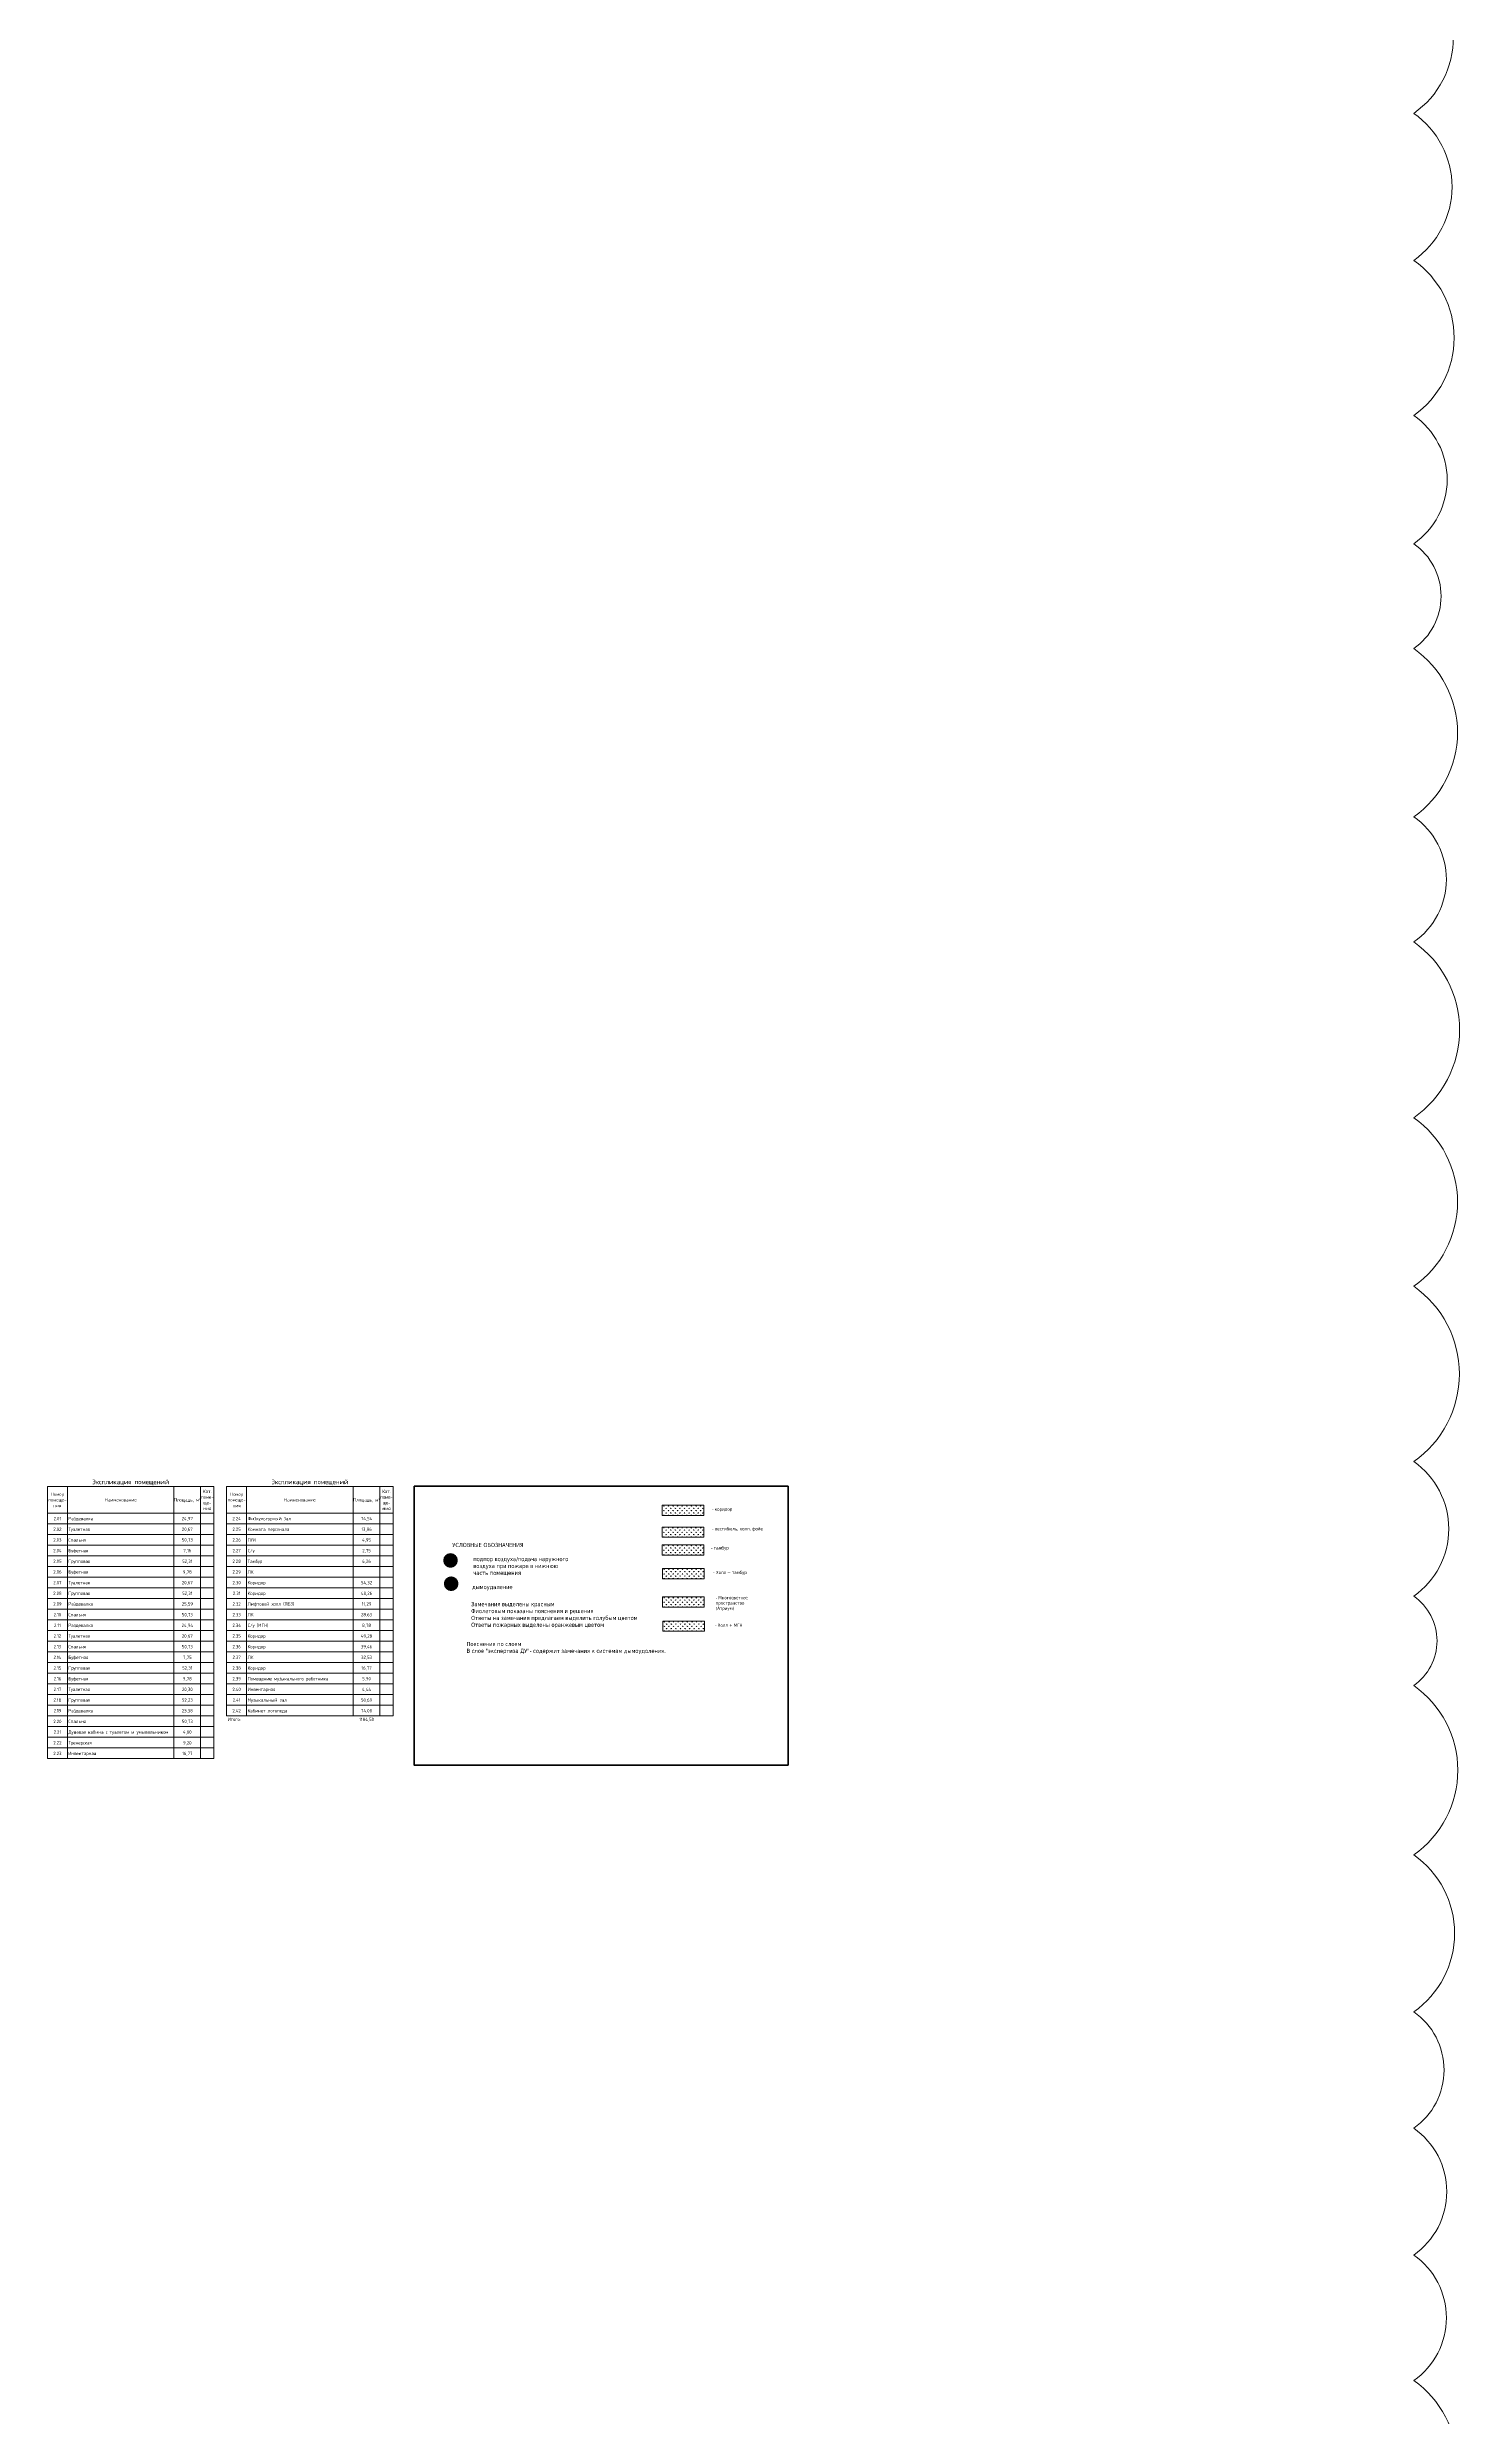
# Model space of a CAD drawing. Header units: millimetres. Extents: x -584918 to 2941280, y 3000189 to 4229862.
# Drawn here: x 307720 to 413709, y 3804576 to 3982499 of the extents above; entities that cross this region are included whole.
import ezdxf

# ---------------------------------------------------------------- set-up
doc = ezdxf.new("R2010")
doc.units = ezdxf.units.MM
for name, color, linetype, lineweight in [('Графика', 7, 'Continuous', 0), ('Линии', 7, 'Continuous', 0), ('экспертиза ДУ', 1, 'Continuous', 0), ('экспертиза условные обозначения', 1, 'Continuous', 0)]:
    doc.layers.add(name, color=color, linetype=linetype, lineweight=lineweight)
doc.styles.add('GOST Common_11', font='', dxfattribs={"width": 0.9, "height": 3.5})
doc.styles.add('GOST Common_8', font='', dxfattribs={"width": 0.9, "height": 2.5})
doc.styles.get("Standard").update_dxf_attribs({"font": 'arial.ttf'})
doc.styles.add('ЭКСПЕРТИЗА', font='tahoma.ttf')
doc.styles.get('GOST Common_11').set_extended_font_data('GOST Common')
doc.styles.get('GOST Common_8').set_extended_font_data('GOST Common')

msp = doc.modelspace()

# ---------------------------------------------------------------- hatches: boundary and pattern name
at = {"layer": 'экспертиза ДУ', "lineweight": 0}
h = msp.add_hatch(color=5, dxfattribs=at)
edge = h.paths.add_edge_path()
edge.add_arc((337973.438, 3868871.278), 550.23, 0, 360)
h = msp.add_hatch(color=30, dxfattribs=at)
edge = h.paths.add_edge_path()
edge.add_arc((338024.486, 3867124.56), 550.23, 0, 360)
at = {"layer": 'экспертиза условные обозначения', "lineweight": 0}
h = msp.add_hatch(dxfattribs=at)
h.set_pattern_fill('GRASS', color=3, scale=9.6, style=0)
h.set_pattern_definition([(90, (472784.03, 3895523.29), (-172.42092, 172.42092), [45.72, -299.12184]), (45, (472784.03, 3895523.29), (-172.4209, 172.4209), [45.72, -198.12]), (135, (472784.03, 3895523.29), (-172.4209, -172.4209), [45.72, -198.12])])
h.paths.add_polyline_path([(353858.988, 3873012.272), (356990.321, 3873012.272), (356990.321, 3872246.217), (353858.988, 3872246.217)])
h = msp.add_hatch(dxfattribs=at)
h.set_pattern_fill('GRASS', color=6, scale=9.6, style=0)
h.set_pattern_definition([(90, (472784.03, 3893893.52), (-172.42092, 172.42092), [45.72, -299.12184]), (45, (472784.03, 3893893.52), (-172.4209, 172.4209), [45.72, -198.12]), (135, (472784.03, 3893893.52), (-172.4209, -172.4209), [45.72, -198.12])])
h.paths.add_polyline_path([(353858.988, 3871382.505), (356990.321, 3871382.505), (356990.321, 3870616.45), (353858.988, 3870616.45)])
h = msp.add_hatch(dxfattribs=at)
h.set_pattern_fill('GRASS', color=4, scale=9.6, style=0)
h.set_pattern_definition([(90, (472784.03, 3892552.33), (-172.42092, 172.42092), [45.72, -299.12184]), (45, (472784.03, 3892552.33), (-172.4209, 172.4209), [45.72, -198.12]), (135, (472784.03, 3892552.33), (-172.4209, -172.4209), [45.72, -198.12])])
h.paths.add_polyline_path([(353858.988, 3870041.312), (356990.321, 3870041.312), (356990.321, 3869275.257), (353858.988, 3869275.257)])
at = {"layer": 'экспертиза условные обозначения', "lineweight": 0, "true_color": 0x636466}
h = msp.add_hatch(dxfattribs=at)
h.set_pattern_fill('GRASS', color=251, scale=9.6, style=0)
h.set_pattern_definition([(90, (472804.2, 3890777.84), (-172.42092, 172.42092), [45.72, -299.12184]), (45, (472804.2, 3890777.84), (-172.4209, 172.4209), [45.72, -198.12]), (135, (472804.2, 3890777.84), (-172.4209, -172.4209), [45.72, -198.12])])
h.paths.add_polyline_path([(353879.161, 3868266.825), (357010.494, 3868266.825), (357010.494, 3867500.771), (353879.161, 3867500.771)])
at = {"layer": 'экспертиза условные обозначения', "lineweight": 0}
h = msp.add_hatch(dxfattribs=at)
h.set_pattern_fill('GRASS', color=2, scale=9.6, style=0)
h.set_pattern_definition([(90, (472804.2, 3888638.59), (-172.42092, 172.42092), [45.72, -299.12184]), (45, (472804.2, 3888638.59), (-172.4209, 172.4209), [45.72, -198.12]), (135, (472804.2, 3888638.59), (-172.4209, -172.4209), [45.72, -198.12])])
h.paths.add_polyline_path([(353879.161, 3866127.572), (357010.494, 3866127.572), (357010.494, 3865361.517), (353879.161, 3865361.517)])
h = msp.add_hatch(dxfattribs=at)
h.set_pattern_fill('GRASS', color=5, scale=9.6, style=0)
h.set_pattern_definition([(90, (472822.51, 3886833.34), (-172.42092, 172.42092), [45.72, -299.12184]), (45, (472822.5, 3886833.34), (-172.4209, 172.4209), [45.72, -198.12]), (135, (472822.5, 3886833.34), (-172.4209, -172.4209), [45.72, -198.12])])
h.paths.add_polyline_path([(353897.466, 3864322.32), (357028.799, 3864322.32), (357028.799, 3863556.266), (353897.466, 3863556.266)])

# ---------------------------------------------------------------- linework, layer by layer
at = {"layer": 'Линии'}
for p, q in [((307719.701, 3874436.476), (307719.701, 3872431.874)), ((307719.701, 3874436.476), (320220.105, 3874436.476)), ((309219.701, 3874436.476), (309219.701, 3872431.874)), ((317219.701, 3874436.476), (317219.701, 3872431.874)), ((319219.701, 3874436.476), (319219.701, 3872431.874)), ((320219.701, 3874436.476), (320219.701, 3872431.874)), ((321172.605, 3874436.476), (321172.605, 3872431.874)), ((321172.605, 3874436.476), (333673.008, 3874436.476)), ((322672.605, 3874436.476), (322672.605, 3872431.874)), ((330672.605, 3874436.476), (330672.605, 3872431.874)), ((332672.605, 3874436.476), (332672.605, 3872431.874)), ((333672.605, 3874436.476), (333672.605, 3872431.874)), ((309219.701, 3872431.874), (307719.701, 3872431.874)), ((307719.701, 3872431.874), (307719.701, 3871630.033)), ((309219.701, 3871630.033), (307719.701, 3871630.033)), ((307719.701, 3871630.033), (307719.701, 3870828.193)), ((317219.701, 3872431.874), (309219.701, 3872431.874)), ((309219.701, 3872431.874), (309219.701, 3871630.033)), ((317219.701, 3871630.033), (309219.701, 3871630.033)), ((309219.701, 3871630.033), (309219.701, 3870828.193)), ((319219.701, 3872431.874), (317219.701, 3872431.874)), ((317219.701, 3872431.874), (317219.701, 3871630.033)), ((319219.701, 3871630.033), (317219.701, 3871630.033)), ((317219.701, 3871630.033), (317219.701, 3870828.193)), ((320219.701, 3872431.874), (319219.701, 3872431.874)), ((319219.701, 3872431.874), (319219.701, 3871630.033)), ((320219.701, 3871630.033), (319219.701, 3871630.033)), ((319219.701, 3871630.033), (319219.701, 3870828.193)), ((320219.701, 3872431.874), (320219.701, 3871630.033)), ((320219.701, 3871630.033), (320219.701, 3870828.193)), ((322672.605, 3872431.874), (321172.605, 3872431.874)), ((321172.605, 3872431.874), (321172.605, 3871630.033)), ((322672.605, 3871630.033), (321172.605, 3871630.033)), ((321172.605, 3871630.033), (321172.605, 3870828.193)), ((330672.605, 3872431.874), (322672.605, 3872431.874)), ((322672.605, 3872431.874), (322672.605, 3871630.033)), ((330672.605, 3871630.033), (322672.605, 3871630.033)), ((322672.605, 3871630.033), (322672.605, 3870828.193)), ((332672.605, 3872431.874), (330672.605, 3872431.874)), ((330672.605, 3872431.874), (330672.605, 3871630.033)), ((332672.605, 3871630.033), (330672.605, 3871630.033)), ((330672.605, 3871630.033), (330672.605, 3870828.193)), ((333672.605, 3872431.874), (332672.605, 3872431.874)), ((332672.605, 3872431.874), (332672.605, 3871630.033)), ((333672.605, 3871630.033), (332672.605, 3871630.033)), ((332672.605, 3871630.033), (332672.605, 3870828.193)), ((333672.605, 3872431.874), (333672.605, 3871630.033)), ((333672.605, 3871630.033), (333672.605, 3870828.193)), ((309219.701, 3870828.193), (307719.701, 3870828.193)), ((307719.701, 3870828.193), (307719.701, 3870026.352)), ((309219.701, 3870026.352), (307719.701, 3870026.352)), ((307719.701, 3870026.352), (307719.701, 3869224.511)), ((317219.701, 3870828.193), (309219.701, 3870828.193)), ((309219.701, 3870828.193), (309219.701, 3870026.352)), ((317219.701, 3870026.352), (309219.701, 3870026.352)), ((309219.701, 3870026.352), (309219.701, 3869224.511)), ((319219.701, 3870828.193), (317219.701, 3870828.193)), ((317219.701, 3870828.193), (317219.701, 3870026.352)), ((319219.701, 3870026.352), (317219.701, 3870026.352)), ((317219.701, 3870026.352), (317219.701, 3869224.511)), ((320219.701, 3870828.193), (319219.701, 3870828.193)), ((319219.701, 3870828.193), (319219.701, 3870026.352)), ((320219.701, 3870026.352), (319219.701, 3870026.352)), ((319219.701, 3870026.352), (319219.701, 3869224.511)), ((320219.701, 3870828.193), (320219.701, 3870026.352)), ((320219.701, 3870026.352), (320219.701, 3869224.511)), ((322672.605, 3870828.193), (321172.605, 3870828.193)), ((321172.605, 3870828.193), (321172.605, 3870026.352)), ((322672.605, 3870026.352), (321172.605, 3870026.352)), ((321172.605, 3870026.352), (321172.605, 3869224.511)), ((330672.605, 3870828.193), (322672.605, 3870828.193)), ((322672.605, 3870828.193), (322672.605, 3870026.352)), ((330672.605, 3870026.352), (322672.605, 3870026.352)), ((322672.605, 3870026.352), (322672.605, 3869224.511)), ((332672.605, 3870828.193), (330672.605, 3870828.193)), ((330672.605, 3870828.193), (330672.605, 3870026.352)), ((332672.605, 3870026.352), (330672.605, 3870026.352)), ((330672.605, 3870026.352), (330672.605, 3869224.511)), ((333672.605, 3870828.193), (332672.605, 3870828.193)), ((332672.605, 3870828.193), (332672.605, 3870026.352)), ((333672.605, 3870026.352), (332672.605, 3870026.352)), ((332672.605, 3870026.352), (332672.605, 3869224.511)), ((333672.605, 3870828.193), (333672.605, 3870026.352)), ((333672.605, 3870026.352), (333672.605, 3869224.511)), ((309219.701, 3869224.511), (307719.701, 3869224.511)), ((307719.701, 3869224.511), (307719.701, 3868422.671)), ((309219.701, 3868422.671), (307719.701, 3868422.671)), ((307719.701, 3868422.671), (307719.701, 3867620.83)), ((317219.701, 3869224.511), (309219.701, 3869224.511)), ((309219.701, 3869224.511), (309219.701, 3868422.671)), ((317219.701, 3868422.671), (309219.701, 3868422.671)), ((309219.701, 3868422.671), (309219.701, 3867620.83)), ((319219.701, 3869224.511), (317219.701, 3869224.511)), ((317219.701, 3869224.511), (317219.701, 3868422.671)), ((319219.701, 3868422.671), (317219.701, 3868422.671)), ((317219.701, 3868422.671), (317219.701, 3867620.83)), ((320219.701, 3869224.511), (319219.701, 3869224.511)), ((319219.701, 3869224.511), (319219.701, 3868422.671)), ((320219.701, 3868422.671), (319219.701, 3868422.671)), ((319219.701, 3868422.671), (319219.701, 3867620.83)), ((320219.701, 3869224.511), (320219.701, 3868422.671)), ((320219.701, 3868422.671), (320219.701, 3867620.83)), ((322672.605, 3869224.511), (321172.605, 3869224.511)), ((321172.605, 3869224.511), (321172.605, 3868422.671)), ((322672.605, 3868422.671), (321172.605, 3868422.671)), ((321172.605, 3868422.671), (321172.605, 3867620.83)), ((330672.605, 3869224.511), (322672.605, 3869224.511)), ((322672.605, 3869224.511), (322672.605, 3868422.671)), ((330672.605, 3868422.671), (322672.605, 3868422.671)), ((322672.605, 3868422.671), (322672.605, 3867620.83)), ((332672.605, 3869224.511), (330672.605, 3869224.511)), ((330672.605, 3869224.511), (330672.605, 3868422.671)), ((332672.605, 3868422.671), (330672.605, 3868422.671)), ((330672.605, 3868422.671), (330672.605, 3867620.83)), ((333672.605, 3869224.511), (332672.605, 3869224.511)), ((332672.605, 3869224.511), (332672.605, 3868422.671)), ((333672.605, 3868422.671), (332672.605, 3868422.671)), ((332672.605, 3868422.671), (332672.605, 3867620.83)), ((333672.605, 3869224.511), (333672.605, 3868422.671)), ((333672.605, 3868422.671), (333672.605, 3867620.83)), ((309219.701, 3867620.83), (307719.701, 3867620.83)), ((307719.701, 3867620.83), (307719.701, 3866818.989)), ((309219.701, 3866818.989), (307719.701, 3866818.989)), ((307719.701, 3866818.989), (307719.701, 3866017.149)), ((317219.701, 3867620.83), (309219.701, 3867620.83)), ((309219.701, 3867620.83), (309219.701, 3866818.989)), ((317219.701, 3866818.989), (309219.701, 3866818.989)), ((309219.701, 3866818.989), (309219.701, 3866017.149)), ((319219.701, 3867620.83), (317219.701, 3867620.83)), ((317219.701, 3867620.83), (317219.701, 3866818.989)), ((319219.701, 3866818.989), (317219.701, 3866818.989)), ((317219.701, 3866818.989), (317219.701, 3866017.149)), ((320219.701, 3867620.83), (319219.701, 3867620.83)), ((319219.701, 3867620.83), (319219.701, 3866818.989)), ((320219.701, 3866818.989), (319219.701, 3866818.989)), ((319219.701, 3866818.989), (319219.701, 3866017.149)), ((320219.701, 3867620.83), (320219.701, 3866818.989)), ((320219.701, 3866818.989), (320219.701, 3866017.149)), ((322672.605, 3867620.83), (321172.605, 3867620.83)), ((321172.605, 3867620.83), (321172.605, 3866818.989)), ((322672.605, 3866818.989), (321172.605, 3866818.989)), ((321172.605, 3866818.989), (321172.605, 3866017.149)), ((330672.605, 3867620.83), (322672.605, 3867620.83)), ((322672.605, 3867620.83), (322672.605, 3866818.989)), ((330672.605, 3866818.989), (322672.605, 3866818.989)), ((322672.605, 3866818.989), (322672.605, 3866017.149)), ((332672.605, 3867620.83), (330672.605, 3867620.83)), ((330672.605, 3867620.83), (330672.605, 3866818.989)), ((332672.605, 3866818.989), (330672.605, 3866818.989)), ((330672.605, 3866818.989), (330672.605, 3866017.149)), ((333672.605, 3867620.83), (332672.605, 3867620.83)), ((332672.605, 3867620.83), (332672.605, 3866818.989)), ((333672.605, 3866818.989), (332672.605, 3866818.989)), ((332672.605, 3866818.989), (332672.605, 3866017.149)), ((333672.605, 3867620.83), (333672.605, 3866818.989)), ((333672.605, 3866818.989), (333672.605, 3866017.149)), ((309219.701, 3866017.149), (307719.701, 3866017.149)), ((307719.701, 3866017.149), (307719.701, 3865215.308)), ((309219.701, 3865215.308), (307719.701, 3865215.308)), ((307719.701, 3865215.308), (307719.701, 3864413.467)), ((317219.701, 3866017.149), (309219.701, 3866017.149)), ((309219.701, 3866017.149), (309219.701, 3865215.308)), ((317219.701, 3865215.308), (309219.701, 3865215.308)), ((309219.701, 3865215.308), (309219.701, 3864413.467)), ((319219.701, 3866017.149), (317219.701, 3866017.149)), ((317219.701, 3866017.149), (317219.701, 3865215.308)), ((319219.701, 3865215.308), (317219.701, 3865215.308)), ((317219.701, 3865215.308), (317219.701, 3864413.467)), ((320219.701, 3866017.149), (319219.701, 3866017.149)), ((319219.701, 3866017.149), (319219.701, 3865215.308)), ((320219.701, 3865215.308), (319219.701, 3865215.308)), ((319219.701, 3865215.308), (319219.701, 3864413.467)), ((320219.701, 3866017.149), (320219.701, 3865215.308)), ((320219.701, 3865215.308), (320219.701, 3864413.467)), ((322672.605, 3866017.149), (321172.605, 3866017.149)), ((321172.605, 3866017.149), (321172.605, 3865215.308)), ((322672.605, 3865215.308), (321172.605, 3865215.308)), ((321172.605, 3865215.308), (321172.605, 3864413.467)), ((330672.605, 3866017.149), (322672.605, 3866017.149)), ((322672.605, 3866017.149), (322672.605, 3865215.308)), ((330672.605, 3865215.308), (322672.605, 3865215.308)), ((322672.605, 3865215.308), (322672.605, 3864413.467)), ((332672.605, 3866017.149), (330672.605, 3866017.149)), ((330672.605, 3866017.149), (330672.605, 3865215.308)), ((332672.605, 3865215.308), (330672.605, 3865215.308)), ((330672.605, 3865215.308), (330672.605, 3864413.467)), ((333672.605, 3866017.149), (332672.605, 3866017.149)), ((332672.605, 3866017.149), (332672.605, 3865215.308)), ((333672.605, 3865215.308), (332672.605, 3865215.308)), ((332672.605, 3865215.308), (332672.605, 3864413.467)), ((333672.605, 3866017.149), (333672.605, 3865215.308)), ((333672.605, 3865215.308), (333672.605, 3864413.467)), ((309219.701, 3864413.467), (307719.701, 3864413.467)), ((307719.701, 3864413.467), (307719.701, 3863611.627)), ((309219.701, 3863611.627), (307719.701, 3863611.627)), ((307719.701, 3863611.627), (307719.701, 3862809.786)), ((309219.701, 3862809.786), (307719.701, 3862809.786)), ((307719.701, 3862809.786), (307719.701, 3862007.945)), ((317219.701, 3864413.467), (309219.701, 3864413.467)), ((309219.701, 3864413.467), (309219.701, 3863611.627)), ((317219.701, 3863611.627), (309219.701, 3863611.627)), ((309219.701, 3863611.627), (309219.701, 3862809.786)), ((317219.701, 3862809.786), (309219.701, 3862809.786)), ((309219.701, 3862809.786), (309219.701, 3862007.945)), ((319219.701, 3864413.467), (317219.701, 3864413.467)), ((317219.701, 3864413.467), (317219.701, 3863611.627)), ((319219.701, 3863611.627), (317219.701, 3863611.627)), ((317219.701, 3863611.627), (317219.701, 3862809.786)), ((319219.701, 3862809.786), (317219.701, 3862809.786)), ((317219.701, 3862809.786), (317219.701, 3862007.945)), ((320219.701, 3864413.467), (319219.701, 3864413.467)), ((319219.701, 3864413.467), (319219.701, 3863611.627)), ((320219.701, 3863611.627), (319219.701, 3863611.627)), ((319219.701, 3863611.627), (319219.701, 3862809.786)), ((320219.701, 3862809.786), (319219.701, 3862809.786)), ((319219.701, 3862809.786), (319219.701, 3862007.945)), ((320219.701, 3864413.467), (320219.701, 3863611.627)), ((320219.701, 3863611.627), (320219.701, 3862809.786)), ((320219.701, 3862809.786), (320219.701, 3862007.945)), ((322672.605, 3864413.467), (321172.605, 3864413.467)), ((321172.605, 3864413.467), (321172.605, 3863611.627)), ((322672.605, 3863611.627), (321172.605, 3863611.627)), ((321172.605, 3863611.627), (321172.605, 3862809.786)), ((322672.605, 3862809.786), (321172.605, 3862809.786)), ((321172.605, 3862809.786), (321172.605, 3862007.945)), ((330672.605, 3864413.467), (322672.605, 3864413.467)), ((322672.605, 3864413.467), (322672.605, 3863611.627)), ((330672.605, 3863611.627), (322672.605, 3863611.627)), ((322672.605, 3863611.627), (322672.605, 3862809.786)), ((330672.605, 3862809.786), (322672.605, 3862809.786)), ((322672.605, 3862809.786), (322672.605, 3862007.945)), ((332672.605, 3864413.467), (330672.605, 3864413.467)), ((330672.605, 3864413.467), (330672.605, 3863611.627)), ((332672.605, 3863611.627), (330672.605, 3863611.627)), ((330672.605, 3863611.627), (330672.605, 3862809.786)), ((332672.605, 3862809.786), (330672.605, 3862809.786)), ((330672.605, 3862809.786), (330672.605, 3862007.945)), ((333672.605, 3864413.467), (332672.605, 3864413.467)), ((332672.605, 3864413.467), (332672.605, 3863611.627)), ((333672.605, 3863611.627), (332672.605, 3863611.627)), ((332672.605, 3863611.627), (332672.605, 3862809.786)), ((333672.605, 3862809.786), (332672.605, 3862809.786)), ((332672.605, 3862809.786), (332672.605, 3862007.945)), ((333672.605, 3864413.467), (333672.605, 3863611.627)), ((333672.605, 3863611.627), (333672.605, 3862809.786)), ((333672.605, 3862809.786), (333672.605, 3862007.945)), ((309219.701, 3862007.945), (307719.701, 3862007.945)), ((307719.701, 3862007.945), (307719.701, 3861206.105)), ((309219.701, 3861206.105), (307719.701, 3861206.105)), ((307719.701, 3861206.105), (307719.701, 3860404.264)), ((317219.701, 3862007.945), (309219.701, 3862007.945)), ((309219.701, 3862007.945), (309219.701, 3861206.105)), ((317219.701, 3861206.105), (309219.701, 3861206.105)), ((309219.701, 3861206.105), (309219.701, 3860404.264)), ((319219.701, 3862007.945), (317219.701, 3862007.945)), ((317219.701, 3862007.945), (317219.701, 3861206.105)), ((319219.701, 3861206.105), (317219.701, 3861206.105)), ((317219.701, 3861206.105), (317219.701, 3860404.264)), ((320219.701, 3862007.945), (319219.701, 3862007.945)), ((319219.701, 3862007.945), (319219.701, 3861206.105)), ((320219.701, 3861206.105), (319219.701, 3861206.105)), ((319219.701, 3861206.105), (319219.701, 3860404.264)), ((320219.701, 3862007.945), (320219.701, 3861206.105)), ((320219.701, 3861206.105), (320219.701, 3860404.264)), ((322672.605, 3862007.945), (321172.605, 3862007.945)), ((321172.605, 3862007.945), (321172.605, 3861206.105)), ((322672.605, 3861206.105), (321172.605, 3861206.105)), ((321172.605, 3861206.105), (321172.605, 3860404.264)), ((330672.605, 3862007.945), (322672.605, 3862007.945)), ((322672.605, 3862007.945), (322672.605, 3861206.105)), ((330672.605, 3861206.105), (322672.605, 3861206.105)), ((322672.605, 3861206.105), (322672.605, 3860404.264)), ((332672.605, 3862007.945), (330672.605, 3862007.945)), ((330672.605, 3862007.945), (330672.605, 3861206.105)), ((332672.605, 3861206.105), (330672.605, 3861206.105)), ((330672.605, 3861206.105), (330672.605, 3860404.264)), ((333672.605, 3862007.945), (332672.605, 3862007.945)), ((332672.605, 3862007.945), (332672.605, 3861206.105)), ((333672.605, 3861206.105), (332672.605, 3861206.105)), ((332672.605, 3861206.105), (332672.605, 3860404.264)), ((333672.605, 3862007.945), (333672.605, 3861206.105)), ((333672.605, 3861206.105), (333672.605, 3860404.264)), ((309219.701, 3860404.264), (307719.701, 3860404.264)), ((307719.701, 3860404.264), (307719.701, 3859602.423)), ((309219.701, 3859602.423), (307719.701, 3859602.423)), ((307719.701, 3859602.423), (307719.701, 3858800.583)), ((317219.701, 3860404.264), (309219.701, 3860404.264)), ((309219.701, 3860404.264), (309219.701, 3859602.423)), ((317219.701, 3859602.423), (309219.701, 3859602.423)), ((309219.701, 3859602.423), (309219.701, 3858800.583)), ((319219.701, 3860404.264), (317219.701, 3860404.264)), ((317219.701, 3860404.264), (317219.701, 3859602.423)), ((319219.701, 3859602.423), (317219.701, 3859602.423)), ((317219.701, 3859602.423), (317219.701, 3858800.583)), ((320219.701, 3860404.264), (319219.701, 3860404.264)), ((319219.701, 3860404.264), (319219.701, 3859602.423)), ((320219.701, 3859602.423), (319219.701, 3859602.423)), ((319219.701, 3859602.423), (319219.701, 3858800.583)), ((320219.701, 3860404.264), (320219.701, 3859602.423)), ((320219.701, 3859602.423), (320219.701, 3858800.583)), ((322672.605, 3860404.264), (321172.605, 3860404.264)), ((321172.605, 3860404.264), (321172.605, 3859602.423)), ((322672.605, 3859602.423), (321172.605, 3859602.423)), ((321172.605, 3859602.423), (321172.605, 3858800.583)), ((330672.605, 3860404.264), (322672.605, 3860404.264)), ((322672.605, 3860404.264), (322672.605, 3859602.423)), ((330672.605, 3859602.423), (322672.605, 3859602.423)), ((322672.605, 3859602.423), (322672.605, 3858800.583)), ((332672.605, 3860404.264), (330672.605, 3860404.264)), ((330672.605, 3860404.264), (330672.605, 3859602.423)), ((332672.605, 3859602.423), (330672.605, 3859602.423)), ((330672.605, 3859602.423), (330672.605, 3858800.583)), ((333672.605, 3860404.264), (332672.605, 3860404.264)), ((332672.605, 3860404.264), (332672.605, 3859602.423)), ((333672.605, 3859602.423), (332672.605, 3859602.423)), ((332672.605, 3859602.423), (332672.605, 3858800.583)), ((333672.605, 3860404.264), (333672.605, 3859602.423)), ((333672.605, 3859602.423), (333672.605, 3858800.583)), ((309219.701, 3858800.583), (307719.701, 3858800.583)), ((307719.701, 3858800.583), (307719.701, 3857998.742)), ((309219.701, 3857998.742), (307719.701, 3857998.742)), ((307719.701, 3857998.742), (307719.701, 3857196.901)), ((317219.701, 3858800.583), (309219.701, 3858800.583)), ((309219.701, 3858800.583), (309219.701, 3857998.742)), ((317219.701, 3857998.742), (309219.701, 3857998.742)), ((309219.701, 3857998.742), (309219.701, 3857196.901)), ((319219.701, 3858800.583), (317219.701, 3858800.583)), ((317219.701, 3858800.583), (317219.701, 3857998.742)), ((319219.701, 3857998.742), (317219.701, 3857998.742)), ((317219.701, 3857998.742), (317219.701, 3857196.901)), ((320219.701, 3858800.583), (319219.701, 3858800.583)), ((319219.701, 3858800.583), (319219.701, 3857998.742)), ((320219.701, 3857998.742), (319219.701, 3857998.742)), ((319219.701, 3857998.742), (319219.701, 3857196.901)), ((320219.701, 3858800.583), (320219.701, 3857998.742)), ((320219.701, 3857998.742), (320219.701, 3857196.901)), ((322672.605, 3858800.583), (321172.605, 3858800.583)), ((321172.605, 3858800.583), (321172.605, 3857998.742)), ((322672.605, 3857998.742), (321172.605, 3857998.742)), ((321172.605, 3857998.742), (321172.605, 3857196.901)), ((330672.605, 3858800.583), (322672.605, 3858800.583)), ((322672.605, 3858800.583), (322672.605, 3857998.742)), ((330672.605, 3857998.742), (322672.605, 3857998.742)), ((322672.605, 3857998.742), (322672.605, 3857196.901)), ((332672.605, 3858800.583), (330672.605, 3858800.583)), ((330672.605, 3858800.583), (330672.605, 3857998.742)), ((332672.605, 3857998.742), (330672.605, 3857998.742)), ((330672.605, 3857998.742), (330672.605, 3857196.901)), ((333672.605, 3858800.583), (332672.605, 3858800.583)), ((332672.605, 3858800.583), (332672.605, 3857998.742)), ((333672.605, 3857998.742), (332672.605, 3857998.742)), ((332672.605, 3857998.742), (332672.605, 3857196.901)), ((333672.605, 3858800.583), (333672.605, 3857998.742)), ((333672.605, 3857998.742), (333672.605, 3857196.901)), ((309219.701, 3857196.901), (307719.701, 3857196.901)), ((307719.701, 3857196.901), (307719.701, 3856395.061)), ((309219.701, 3856395.061), (307719.701, 3856395.061)), ((307719.701, 3856395.061), (307719.701, 3855593.22)), ((309219.701, 3855593.22), (307719.701, 3855593.22)), ((307719.701, 3855593.22), (307719.701, 3854791.379)), ((317219.701, 3857196.901), (309219.701, 3857196.901)), ((309219.701, 3857196.901), (309219.701, 3856395.061)), ((317219.701, 3856395.061), (309219.701, 3856395.061)), ((309219.701, 3856395.061), (309219.701, 3855593.22)), ((317219.701, 3855593.22), (309219.701, 3855593.22)), ((309219.701, 3855593.22), (309219.701, 3854791.379)), ((319219.701, 3857196.901), (317219.701, 3857196.901)), ((317219.701, 3857196.901), (317219.701, 3856395.061)), ((319219.701, 3856395.061), (317219.701, 3856395.061)), ((317219.701, 3856395.061), (317219.701, 3855593.22)), ((319219.701, 3855593.22), (317219.701, 3855593.22)), ((317219.701, 3855593.22), (317219.701, 3854791.379)), ((320219.701, 3857196.901), (319219.701, 3857196.901)), ((319219.701, 3857196.901), (319219.701, 3856395.061)), ((320219.701, 3856395.061), (319219.701, 3856395.061)), ((319219.701, 3856395.061), (319219.701, 3855593.22)), ((320219.701, 3855593.22), (319219.701, 3855593.22)), ((319219.701, 3855593.22), (319219.701, 3854791.379)), ((320219.701, 3857196.901), (320219.701, 3856395.061)), ((320219.701, 3856395.061), (320219.701, 3855593.22)), ((320219.701, 3855593.22), (320219.701, 3854791.379)), ((322672.605, 3857196.901), (321172.605, 3857196.901)), ((330672.605, 3857196.901), (322672.605, 3857196.901)), ((332672.605, 3857196.901), (330672.605, 3857196.901)), ((333672.605, 3857196.901), (332672.605, 3857196.901)), ((333673.008, 3857196.901), (333672.605, 3857196.901)), ((309219.701, 3854791.379), (307719.701, 3854791.379)), ((307719.701, 3854791.379), (307719.701, 3853989.539)), ((309219.701, 3853989.539), (307719.701, 3853989.539)), ((317219.701, 3854791.379), (309219.701, 3854791.379)), ((309219.701, 3854791.379), (309219.701, 3853989.539)), ((317219.701, 3853989.539), (309219.701, 3853989.539)), ((319219.701, 3854791.379), (317219.701, 3854791.379)), ((317219.701, 3854791.379), (317219.701, 3853989.539)), ((319219.701, 3853989.539), (317219.701, 3853989.539)), ((320219.701, 3854791.379), (319219.701, 3854791.379)), ((319219.701, 3854791.379), (319219.701, 3853989.539)), ((320219.701, 3853989.539), (319219.701, 3853989.539)), ((320219.701, 3854791.379), (320219.701, 3853989.539))]:
    msp.add_line(p, q, dxfattribs=at)
at = {"layer": 'экспертиза ДУ', "color": 2}
msp.add_lwpolyline([(410269.115, 3794824.507, 0.52056705), (410269.115, 3807288.673, 0.52056705), (410269.115, 3816707.906, 0.52056705), (410269.115, 3826235.377, 0.52056705), (410269.115, 3834974.658, 0.52056705), (410269.115, 3846762.534, 0.52056705), (410269.115, 3859471.865, 0.52056705), (410269.115, 3866191.838, 0.52056705), (410269.115, 3876292.244, 0.52056705), (410269.115, 3889462.405, 0.52056705), (410269.115, 3902109.478, 0.52056705), (410269.115, 3915317.889, 0.52056705), (410269.115, 3924719.828, 0.52056705), (410269.115, 3937347.777, 0.52056705), (410269.115, 3945225.011, 0.52056705), (410269.115, 3954860.722, 0.52056705), (410269.115, 3966502.313, 0.52056705), (410269.115, 3977545.334, 0.52056705), (410269.115, 3989006.662, 0.52056705)], format="xyb", dxfattribs=at)
at = {"layer": 'экспертиза условные обозначения', "lineweight": 50, "ltscale": 10000}
msp.add_lwpolyline([(335240.385, 3874446.788), (363314.838, 3874446.788), (363314.838, 3853503.008), (335240.385, 3853503.008)], close=True, dxfattribs=at)
msp.add_lwpolyline([(335240.385, 3874446.788), (363314.838, 3874446.788), (363314.838, 3853503.008), (335240.385, 3853503.008)], close=True, dxfattribs=at)
at = {"layer": 'экспертиза условные обозначения', "color": 3, "lineweight": 0}
msp.add_lwpolyline([(353858.988, 3873012.272), (356990.321, 3873012.272), (356990.321, 3872246.217), (353858.988, 3872246.217)], close=True, dxfattribs=at)
at = {"layer": 'экспертиза условные обозначения', "color": 6, "lineweight": 0}
msp.add_lwpolyline([(353858.988, 3871382.505), (356990.321, 3871382.505), (356990.321, 3870616.45), (353858.988, 3870616.45)], close=True, dxfattribs=at)
at = {"layer": 'экспертиза условные обозначения', "color": 4, "lineweight": 0}
msp.add_lwpolyline([(353858.988, 3870041.312), (356990.321, 3870041.312), (356990.321, 3869275.257), (353858.988, 3869275.257)], close=True, dxfattribs=at)
at = {"layer": 'экспертиза условные обозначения', "color": 251, "lineweight": 0, "true_color": 0x636466}
msp.add_lwpolyline([(353879.161, 3868266.825), (357010.494, 3868266.825), (357010.494, 3867500.771), (353879.161, 3867500.771)], close=True, dxfattribs=at)
at = {"layer": 'экспертиза условные обозначения', "color": 2, "lineweight": 0}
msp.add_lwpolyline([(353879.161, 3866127.572), (357010.494, 3866127.572), (357010.494, 3865361.517), (353879.161, 3865361.517)], close=True, dxfattribs=at)
at = {"layer": 'экспертиза условные обозначения', "color": 5, "lineweight": 0}
msp.add_lwpolyline([(353897.466, 3864322.32), (357028.799, 3864322.32), (357028.799, 3863556.266), (353897.466, 3863556.266)], close=True, dxfattribs=at)

# ---------------------------------------------------------------- texts
at = {"layer": 'Графика', "line_spacing_factor": 1.022761}
for s, insert, char_height, width, attachment_point, style in [('Номер\\Pпомеще-\\Pния', (308469.701, 3873973.957), 250, 1418.02524, 2, 'GOST Common_8'), ('Экспликация помещений', (313969.903, 3874946.366), 350, 5600.43603, 2, 'GOST Common_11'), ('Наименование', (313219.701, 3873547.807), 250, 2353.31849, 2, 'GOST Common_8'), ('Площадь, м\\fGOST Common|b0|i0|c238|p34|;\\W.9;²', (318219.701, 3873547.807), 250, 2009.37194, 2, 'GOST Common_8'), ('Кат.\\Pпоме-\\Pще-\\Pния', (319719.701, 3874187.032), 250, 962.44692, 2, 'GOST Common_8'), ('Номер\\Pпомеще-\\Pния', (321922.605, 3873973.957), 250, 1418.02524, 2, 'GOST Common_8'), ('Экспликация помещений', (327422.806, 3874946.366), 350, 5600.43603, 2, 'GOST Common_11'), ('Наименование', (326672.605, 3873547.807), 250, 2353.31849, 2, 'GOST Common_8'), ('Площадь, м\\fGOST Common|b0|i0|c238|p34|;\\W.9;²', (331672.605, 3873547.807), 250, 2009.37194, 2, 'GOST Common_8'), ('Кат.\\Pпоме-\\Pще-\\Pния', (333172.605, 3874187.032), 250, 962.44692, 2, 'GOST Common_8'), ('2.01', (308469.701, 3872144.586), 250, 591.3467, 2, 'GOST Common_8'), ('Раздевалка', (309294.701, 3872144.586), 250, 1967.13289, 1, 'GOST Common_8'), ('24,97', (318219.701, 3872144.586), 250, 868.91759, 2, 'GOST Common_8'), ('2.24', (321922.605, 3872144.586), 250, 669.79065, 2, 'GOST Common_8'), ('Физкультурный зал', (322747.605, 3872144.586), 250, 3252.40683, 1, 'GOST Common_8'), ('74,54', (331672.605, 3872144.586), 250, 896.07127, 2, 'GOST Common_8'), ('2.03', (308469.701, 3870540.904), 250, 642.63697, 2, 'GOST Common_8'), ('2.02', (308469.701, 3871342.745), 250, 642.63697, 2, 'GOST Common_8'), ('Туалетная', (309294.701, 3871342.745), 250, 1819.29621, 1, 'GOST Common_8'), ('Спальня', (309294.701, 3870540.904), 250, 1336.56422, 1, 'GOST Common_8'), ('20,67', (318219.701, 3871342.745), 250, 841.76392, 2, 'GOST Common_8'), ('50,73', (318219.701, 3870540.904), 250, 841.76392, 2, 'GOST Common_8'), ('2.25', (321922.605, 3871342.745), 250, 642.63697, 2, 'GOST Common_8'), ('2.26', (321922.605, 3870540.904), 250, 642.63697, 2, 'GOST Common_8'), ('Комната персонала', (322747.605, 3871342.745), 250, 3279.5605, 1, 'GOST Common_8'), ('ПУИ', (322747.605, 3870540.904), 250, 642.63697, 1, 'GOST Common_8'), ('13,86', (331672.605, 3871342.745), 250, 790.47365, 2, 'GOST Common_8'), ('4,95', (331672.605, 3870540.904), 250, 681.85895, 2, 'GOST Common_8'), ('2.04', (308469.701, 3869739.064), 250, 669.79065, 2, 'GOST Common_8'), ('2.05', (308469.701, 3868937.223), 250, 642.63697, 2, 'GOST Common_8'), ('2.06', (308469.701, 3868135.382), 250, 642.63697, 2, 'GOST Common_8'), ('Буфетная', (309294.701, 3869739.064), 250, 1659.39124, 1, 'GOST Common_8'), ('Групповая', (309294.701, 3868937.223), 250, 1710.68151, 1, 'GOST Common_8'), ('Буфетная', (309294.701, 3868135.382), 250, 1659.39124, 1, 'GOST Common_8'), ('52,31', (318219.701, 3868937.223), 250, 790.47365, 2, 'GOST Common_8'), ('9,78', (318219.701, 3868135.382), 250, 654.70527, 2, 'GOST Common_8'), ('7,16', (318219.701, 3869739.064), 250, 603.415, 2, 'GOST Common_8'), ('2.28', (321922.605, 3868937.223), 250, 642.63697, 2, 'GOST Common_8'), ('2.29', (321922.605, 3868135.382), 250, 642.63697, 2, 'GOST Common_8'), ('2.27', (321922.605, 3869739.064), 250, 642.63697, 2, 'GOST Common_8'), ('ЛК', (322747.605, 3868135.382), 250, 428.42465, 1, 'GOST Common_8'), ('Тамбур', (322747.605, 3868937.223), 250, 1203.81292, 1, 'GOST Common_8'), ('C/у', (322747.605, 3869739.064), 250, 561.17595, 1, 'GOST Common_8'), ('2,75', (331672.605, 3869739.064), 250, 654.70527, 2, 'GOST Common_8'), ('6,26', (331672.605, 3868937.223), 250, 654.70527, 2, 'GOST Common_8'), ('2.08', (308469.701, 3866531.701), 250, 642.63697, 2, 'GOST Common_8'), ('2.07', (308469.701, 3867333.542), 250, 642.63697, 2, 'GOST Common_8'), ('Туалетная', (309294.701, 3867333.542), 250, 1819.29621, 1, 'GOST Common_8'), ('Групповая', (309294.701, 3866531.701), 250, 1710.68151, 1, 'GOST Common_8'), ('20,67', (318219.701, 3867333.542), 250, 841.76392, 2, 'GOST Common_8'), ('52,31', (318219.701, 3866531.701), 250, 790.47365, 2, 'GOST Common_8'), ('2.30', (321922.605, 3867333.542), 250, 642.63697, 2, 'GOST Common_8'), ('2.31', (321922.605, 3866531.701), 250, 591.3467, 2, 'GOST Common_8'), ('Коридор', (322747.605, 3867333.542), 250, 1336.56422, 1, 'GOST Common_8'), ('Коридор', (322747.605, 3866531.701), 250, 1336.56422, 1, 'GOST Common_8'), ('48,26', (331672.605, 3866531.701), 250, 868.91759, 2, 'GOST Common_8'), ('54,32', (331672.605, 3867333.542), 250, 868.91759, 2, 'GOST Common_8'), ('2.09', (308469.701, 3865729.86), 250, 642.63697, 2, 'GOST Common_8'), ('2.10', (308469.701, 3864928.02), 250, 591.3467, 2, 'GOST Common_8'), ('Спальня', (309294.701, 3864928.02), 250, 1336.56422, 1, 'GOST Common_8'), ('Раздевалка', (309294.701, 3865729.86), 250, 1967.13289, 1, 'GOST Common_8'), ('25,59', (318219.701, 3865729.86), 250, 841.76392, 2, 'GOST Common_8'), ('50,73', (318219.701, 3864928.02), 250, 841.76392, 2, 'GOST Common_8'), ('2.33', (321922.605, 3864928.02), 250, 642.63697, 2, 'GOST Common_8'), ('2.32', (321922.605, 3865729.86), 250, 642.63697, 2, 'GOST Common_8'), ('Лифтовой холл (ПБЗ)', (322747.605, 3865729.86), 250, 3415.32888, 1, 'GOST Common_8'), ('ЛК', (322747.605, 3864928.02), 250, 428.42465, 1, 'GOST Common_8'), ('28,63', (331672.605, 3864928.02), 250, 841.76392, 2, 'GOST Common_8'), ('11,29', (331672.605, 3865729.86), 250, 739.18337, 2, 'GOST Common_8'), ('2.12', (308469.701, 3863324.338), 250, 591.3467, 2, 'GOST Common_8'), ('2.11', (308469.701, 3864126.179), 250, 540.05642, 2, 'GOST Common_8'), ('Туалетная', (309294.701, 3863324.338), 250, 1819.29621, 1, 'GOST Common_8'), ('Раздевалка', (309294.701, 3864126.179), 250, 1967.13289, 1, 'GOST Common_8'), ('24,94', (318219.701, 3864126.179), 250, 896.07127, 2, 'GOST Common_8'), ('20,67', (318219.701, 3863324.338), 250, 841.76392, 2, 'GOST Common_8'), ('2.34', (321922.605, 3864126.179), 250, 669.79065, 2, 'GOST Common_8'), ('2.35', (321922.605, 3863324.338), 250, 642.63697, 2, 'GOST Common_8'), ('C/у (МГН)', (322747.605, 3864126.179), 250, 1514.57164, 1, 'GOST Common_8'), ('Коридор', (322747.605, 3863324.338), 250, 1336.56422, 1, 'GOST Common_8'), ('49,28', (331672.605, 3863324.338), 250, 868.91759, 2, 'GOST Common_8'), ('8,78', (331672.605, 3864126.179), 250, 654.70527, 2, 'GOST Common_8'), ('2.14', (308469.701, 3861720.657), 250, 618.50037, 2, 'GOST Common_8'), ('2.13', (308469.701, 3862522.497), 250, 591.3467, 2, 'GOST Common_8'), ('Спальня', (309294.701, 3862522.497), 250, 1336.56422, 1, 'GOST Common_8'), ('Буфетная', (309294.701, 3861720.657), 250, 1659.39124, 1, 'GOST Common_8'), ('50,73', (318219.701, 3862522.497), 250, 841.76392, 2, 'GOST Common_8'), ('7,75', (318219.701, 3861720.657), 250, 654.70527, 2, 'GOST Common_8'), ('2.36', (321922.605, 3862522.497), 250, 642.63697, 2, 'GOST Common_8'), ('2.37', (321922.605, 3861720.657), 250, 642.63697, 2, 'GOST Common_8'), ('ЛК', (322747.605, 3861720.657), 250, 428.42465, 1, 'GOST Common_8'), ('Коридор', (322747.605, 3862522.497), 250, 1336.56422, 1, 'GOST Common_8'), ('39,46', (331672.605, 3862522.497), 250, 868.91759, 2, 'GOST Common_8'), ('32,53', (331672.605, 3861720.657), 250, 841.76392, 2, 'GOST Common_8'), ('2.15', (308469.701, 3860918.816), 250, 591.3467, 2, 'GOST Common_8'), ('2.16', (308469.701, 3860116.975), 250, 591.3467, 2, 'GOST Common_8'), ('2.17', (308469.701, 3859315.135), 250, 591.3467, 2, 'GOST Common_8'), ('Туалетная', (309294.701, 3859315.135), 250, 1819.29621, 1, 'GOST Common_8'), ('Групповая', (309294.701, 3860918.816), 250, 1710.68151, 1, 'GOST Common_8'), ('Буфетная', (309294.701, 3860116.975), 250, 1659.39124, 1, 'GOST Common_8'), ('20,30', (318219.701, 3859315.135), 250, 841.76392, 2, 'GOST Common_8'), ('52,31', (318219.701, 3860918.816), 250, 790.47365, 2, 'GOST Common_8'), ('9,78', (318219.701, 3860116.975), 250, 654.70527, 2, 'GOST Common_8'), ('2.38', (321922.605, 3860918.816), 250, 642.63697, 2, 'GOST Common_8'), ('2.39', (321922.605, 3860116.975), 250, 642.63697, 2, 'GOST Common_8'), ('2.40', (321922.605, 3859315.135), 250, 669.79065, 2, 'GOST Common_8'), ('Инвентарная', (322747.605, 3859315.135), 250, 2193.41351, 1, 'GOST Common_8'), ('Коридор', (322747.605, 3860918.816), 250, 1336.56422, 1, 'GOST Common_8'), ('Помещение музыкального работника', (322747.605, 3860116.975), 250, 6112.59391, 1, 'GOST Common_8'), ('16,77', (331672.605, 3860918.816), 250, 790.47365, 2, 'GOST Common_8'), ('4,44', (331672.605, 3859315.135), 250, 736.1663, 2, 'GOST Common_8'), ('5,90', (331672.605, 3860116.975), 250, 654.70527, 2, 'GOST Common_8'), ('2.18', (308469.701, 3858513.294), 250, 591.3467, 2, 'GOST Common_8'), ('2.19', (308469.701, 3857711.453), 250, 591.3467, 2, 'GOST Common_8'), ('Раздевалка', (309294.701, 3857711.453), 250, 1967.13289, 1, 'GOST Common_8'), ('Групповая', (309294.701, 3858513.294), 250, 1710.68151, 1, 'GOST Common_8'), ('23,38', (318219.701, 3857711.453), 250, 841.76392, 2, 'GOST Common_8'), ('52,23', (318219.701, 3858513.294), 250, 841.76392, 2, 'GOST Common_8'), ('2.42', (321922.605, 3857711.453), 250, 669.79065, 2, 'GOST Common_8'), ('2.41', (321922.605, 3858513.294), 250, 618.50037, 2, 'GOST Common_8'), ('Музыкальный зал', (322747.605, 3858513.294), 250, 2851.13586, 1, 'GOST Common_8'), ('Кабинет логопеда', (322747.605, 3857711.453), 250, 3035.17743, 1, 'GOST Common_8'), ('74,08', (331672.605, 3857711.453), 250, 868.91759, 2, 'GOST Common_8'), ('50,69', (331672.605, 3858513.294), 250, 841.76392, 2, 'GOST Common_8'), ('2.20', (308469.701, 3856909.613), 250, 642.63697, 2, 'GOST Common_8'), ('2.21', (308469.701, 3856107.772), 250, 591.3467, 2, 'GOST Common_8'), ('Душевая кабина с туалетом и умывальником', (309294.701, 3856107.772), 250, 7452.1752, 1, 'GOST Common_8'), ('Спальня', (309294.701, 3856909.613), 250, 1336.56422, 1, 'GOST Common_8'), ('50,73', (318219.701, 3856909.613), 250, 841.76392, 2, 'GOST Common_8'), ('4,00', (318219.701, 3856107.772), 250, 681.85895, 2, 'GOST Common_8'), ('Итого:', (321247.605, 3857059.958), 250, 1098.21529, 1, 'GOST Common_8'), ('1184,50', (331672.605, 3857059.958), 250, 1140.45434, 2, 'GOST Common_8'), ('2.23', (308469.701, 3854504.091), 250, 642.63697, 2, 'GOST Common_8'), ('2.22', (308469.701, 3855305.931), 250, 642.63697, 2, 'GOST Common_8'), ('Тренерская', (309294.701, 3855305.931), 250, 1900.75724, 1, 'GOST Common_8'), ('Инвентарная', (309294.701, 3854504.091), 250, 2193.41351, 1, 'GOST Common_8'), ('16,77', (318219.701, 3854504.091), 250, 790.47365, 2, 'GOST Common_8'), ('9,20', (318219.701, 3855305.931), 250, 654.70527, 2, 'GOST Common_8')]:
    msp.add_mtext(s, dxfattribs=dict(at, insert=insert, char_height=char_height, width=width, attachment_point=attachment_point, style=style))
at = {"layer": 'экспертиза условные обозначения', "color": 1, "ltscale": 100, "char_height": 240, "attachment_point": 1}
for s, insert, width in [('{\\fTahoma|b0|i0|c204|p32;- коридор}', (357604.979, 3872843.486), 3130.93009), ('{\\fTahoma|b0|i0|c204|p32;- тамбур}', (357536.723, 3869931.307), 3130.93009), ('{\\fTahoma|b0|i0|c204|p34;- вестибюль, холл, фойе}', (357613.857, 3871370.314), 5210.56064), ('{\\fTahoma|b0|i0|c204|p34;- Холл + тамбур}', (357693.212, 3868089.08), 3130.93009), ('{\\fTahoma|b0|i0|c204|p34;- Многосветное пространство (Атриум)}', (357878.614, 3866196.895), 3130.93009), ('{\\fTahoma|b0|i0|c204|p34;- Холл + МГН}', (357828.253, 3864128.571), 3130.93009)]:
    msp.add_mtext(s, dxfattribs=dict(at, insert=insert, width=width))
at = {"layer": 'экспертиза условные обозначения', "ltscale": 100, "insert": (338103.066, 3870191.747), "char_height": 310.23876, "width": 24479.87797, "attachment_point": 1, "style": 'ЭКСПЕРТИЗА'}
msp.add_mtext('{\\fTahoma|b0|i0|c204|p32;\\W0.9;\\C9;УСЛОВНЫЕ ОБОЗНАЧЕНИЯ}', dxfattribs=at)
at = {"layer": 'экспертиза условные обозначения', "color": 1, "ltscale": 100, "char_height": 310.23876, "attachment_point": 1, "style": 'ЭКСПЕРТИЗА'}
for s, insert, width in [('подпор воздуха/подача наружного воздуха при пожаре в нижнюю часть помещения ', (339685.382, 3869129.232), 7001.19268), ('дымоудаление  ', (339597.556, 3867030.362), 6822.88904), ('{\\fTahoma|b0|i0|c204|p32;Замечания выделены красным\\P\\C6;Фиолетовым показаны пояснения и решения\\C2;\\P\\C4;Ответы на замечания предлагаем выделить голубым цветом\\P\\C30;Ответы пожарных выделены оранжевым цветом}', (339523.011, 3865744.438), 13606.08265), ('{\\C7;Пояснения по слоям\\P}В слое "экспертиза ДУ"- содержит замечания к системам дымоудоления.', (339178.844, 3862754.018), 13606.08265)]:
    msp.add_mtext(s, dxfattribs=dict(at, insert=insert, width=width))

doc.saveas('drawing.dxf')
